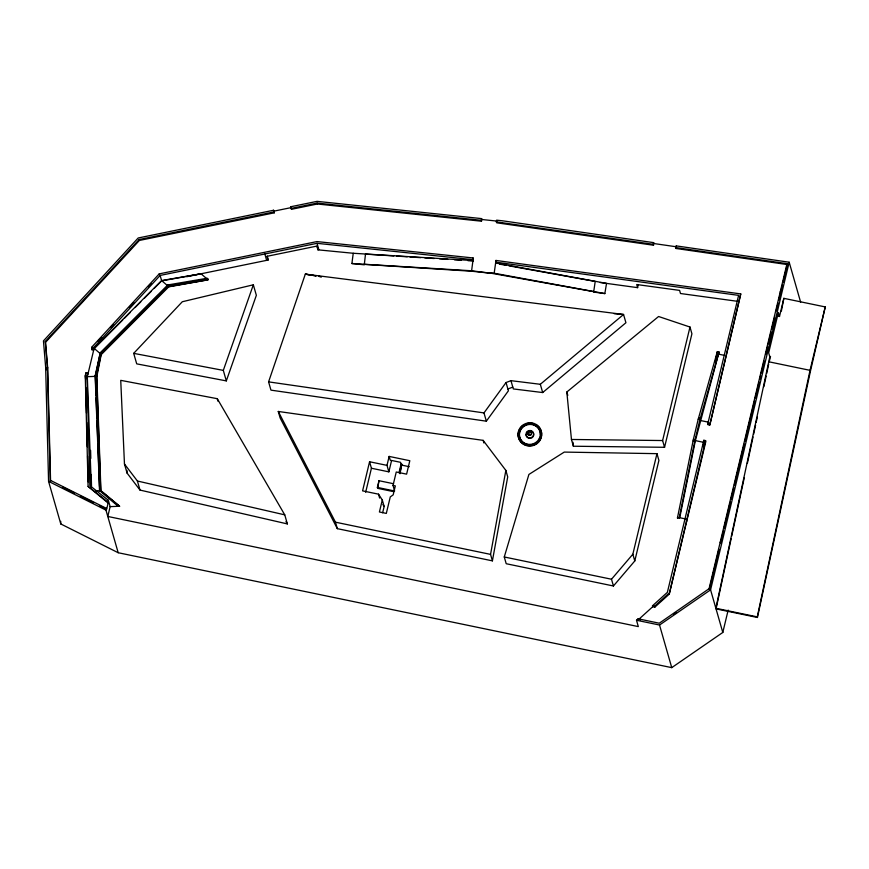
<?xml version="1.0" encoding="UTF-8"?>
<svg xmlns="http://www.w3.org/2000/svg" width="869" height="869" viewBox="0 0 869 869"><rect width="100%" height="100%" fill="white"/><g stroke="black" fill="none" stroke-linecap="round" stroke-linejoin="round"><path stroke-width="1.3" d="M717.338 351.63L698.22 419.195L693.386 439.356L677.44 517.967L679.743 517.728L695.374 440.616L719.065 351.988L717.338 351.63L715.361 361.689M91.354 487.27L87.313 376.701L94.113 348.328L161.591 280.557L167.684 285.803L167.76 284.956L207.278 278.243L208.039 279.807L168.673 286.879L101.195 354.661L96.839 376.603L100.945 490.898L119.585 506.236L110.146 506.638L107.789 516.458L638.324 626.603L636.499 620.249L638.085 618.815L659.278 623.214L709.05 588.726L787.021 263.655L675.832 247.578L676.234 245.894L789.182 262.221L800.653 302.249M167.76 284.956L168.673 286.879M96.046 395.178L95.329 376.353L100.293 352.705L167.782 284.923L167.684 285.803M101.108 354.356L101.195 353.477L168.673 285.705L208.104 278.949M168.673 285.705L168.586 286.585L208.039 279.807L207.213 279.09M351.902 263.513L353.248 253.27L472.953 260.537L473.355 258.853L473.094 257.952L316.957 241.582L159.212 273.887L92.233 346.633L91.962 349.74L93.689 350.098L93.852 347.426L160.124 275.44L317.022 243.32L472.693 259.635L472.953 260.537L471.606 270.78L351.902 263.513L364.285 264.806L365.491 254.117L393.798 255.931M496.384 221.888L496.612 220.172L502.554 220.802L653.662 242.636L653.521 245.232L496.644 222.79L496.384 221.888L653.26 244.319L653.521 245.232M491.311 272.844L494.168 273.224L495.993 260.439L740.768 293.918L709.788 425.028L708.072 424.669L707.811 423.757L738.607 295.362L495.591 262.123L495.993 260.439M495.591 262.123L495.851 263.035L606.529 283.392L604.846 293.592L593.657 292.06L595.211 281.415L508.973 265.849M600.316 282.544L637.607 287.65L638.042 285.043M492.408 560.853L490.55 554.379L505.856 470.411L483.142 440.366L278.276 411.461L280.133 417.946L337.324 528.656L492.408 560.853L507.713 476.896L505.856 470.411M679.156 518.326L695.113 439.703L699.947 419.553L719.065 351.988M703.01 446.362L703.553 443.701M776.886 315.914L779.493 316.501L778.352 312.503L768.663 352.879L769.815 356.877L715.871 608.278L757.268 616.871L757.442 617.479L716.045 608.887M757.268 616.871L810.038 370.335L825.246 306.931L783.849 298.339L779.493 316.501M716.328 607.561L731.122 538.791M731.698 536.14L744.222 477.95M747.351 463.405L753.043 436.955M753.608 434.304L755.596 425.05M756.171 422.399L757.312 417.109M763.851 386.694L766.132 376.114M766.697 373.474L768.685 364.209M757.442 617.479L810.364 371.487L825.246 306.931M50.315 480.285L50.576 481.187L47.686 367.978L45.536 342.353L139.366 240.452L274.224 212.84L273.963 211.927L139.105 239.54L45.275 341.452L47.426 367.076L50.315 480.285L106.387 508.376L106.648 509.277L108.125 503.075L88.095 486.401L85.271 375.647L85.944 372.834L87.671 373.192L87.932 374.094M91.962 349.74L92.233 346.633M110.146 506.638L108.321 500.294L89.844 485.554L87.052 375.788L87.671 373.192M728.168 610.103L722.802 632.458L671.748 667.642L118.184 552.727L105.964 510.114L106.387 508.376M108.125 503.075L108.321 500.294M369.575 461.754L371.432 468.239L388.856 471.856L386.998 465.371L369.575 461.754L362.59 490.866L378.526 494.168L382.295 499.99L384.152 506.464L382.653 512.732M365.664 492.278L371.432 468.239M393.559 491.637L377.646 488.335L377.385 487.422L378.993 480.709L393.581 483.74M377.906 487.216L378.993 480.709M386.998 465.371L389.149 456.421L409.82 460.711L406.605 474.148L396.253 471.997L393.027 485.434L394.624 491.007L377.385 487.422M388.856 471.856L391.539 460.668M382.295 499.99L379.416 511.982L386.314 513.416L390.279 496.905L393.179 494.863L395.33 485.912L393.027 485.434M399.023 472.682L401.076 464.133L401.815 464.285L400.022 473.746M399.577 472.367L401.337 465.045L400.555 462.319L390.224 460.179L389.149 456.421M399.762 472.834L401.815 464.285M290.691 206.757L291.506 209.299L317.37 203.998L481.469 221.204L481.622 218.608L317.055 201.358L290.691 206.757L290.952 207.658L273.865 211.156L273.605 210.255L138.193 237.987L43.45 340.887L45.655 367.196L48.566 481.361L60.787 523.964L118.184 552.727M481.469 221.204L481.622 218.608M472.693 259.635L473.094 257.952M653.26 244.319L653.662 242.636M787.021 263.655L787.281 264.556L676.093 248.491L676.234 245.894M613.438 585.988L611.504 579.232L632.849 554.216L656.964 453.661L564.263 452.086L528.895 474.452L504.27 556.975L506.203 563.72L613.438 585.988L634.783 560.961L658.908 460.407L656.964 453.661M703.847 440.268L667.37 592.354L652.478 605.812L652.738 606.714L654.835 607.149L669.228 594.146L705.834 441.528L705.574 440.626L703.847 440.268L703.825 442.364L695.374 440.616M708.072 424.669L708.659 422.215L700.208 420.466M669.228 594.146L705.574 440.626M709.788 425.028L740.768 293.918M718.945 549.436L709.3 589.627L709.05 588.726M723.345 531.1L720.499 542.962L720.238 542.05M723.975 528.461L730.297 502.097M730.938 499.469L733.784 487.607M734.414 484.967L744.212 444.113M744.842 441.474L754.65 400.62M755.28 397.98L759.071 382.164M759.702 379.536L760.657 375.582M761.287 372.942L764.133 361.08M765.708 354.487L767.609 346.579M768.239 343.95L771.085 332.088M771.715 329.449L774.561 317.587M776.147 310.993L778.037 303.085M778.667 300.457L782.404 284.913M783.012 282.371L786.977 265.827M722.802 632.458L710.581 589.845L789.182 262.221M769.282 361.591L770.521 356.409M781.372 311.059L783.849 298.339M664.557 447.296L662.612 440.54L689.986 327.037L658.583 316.501L566.827 392.006L571.454 439.475L573.388 446.231L664.557 447.296L691.92 333.794L689.986 327.037M268.586 381.871L305.312 274.137L623.551 314.48L625.919 322.736L542.691 392.549L513.318 388.932L510.95 380.665L506.03 382.545L483.979 412.916L486.347 421.183L270.954 390.138L268.586 381.871L483.979 412.916M226.32 380.894L223.311 370.39L253.335 284.804L182.294 301.749L133.696 353.357L136.705 363.861L226.32 380.894L256.355 295.308L253.335 284.804M486.347 421.183L508.408 390.8L506.03 382.545M98.001 341.56L101.673 337.574M110.841 327.602L113.6 324.615M129.199 307.669L133.783 302.694M148.469 286.748L151.217 283.761M677.44 517.967L678.016 517.37M122.714 319.998L94.2 348.632L93.852 347.426M124.615 318.087L130.317 312.362M135.064 307.583L140.767 301.858M144.569 298.045L151.228 291.354M154.074 288.497L160.732 281.817M94.113 348.328L100.207 353.585L106.865 346.894M108.766 344.993L158.18 295.351M639.312 618.858L652.738 606.714M652.478 605.812L654.574 606.247L668.967 593.234M510.95 380.665L540.322 384.294L623.551 314.48L614.166 313.709M673.92 614.166L676.125 612.623M636.499 620.249L659.528 625.028L710.581 589.845M507.887 388.986L512.797 387.118M481.209 220.292L317.109 203.096L291.245 208.386L291.506 209.299M186.716 276.722L268.108 260.048L267.326 256.149M268.108 260.048L267.033 256.301L316.881 246.09L317.956 249.837L353.248 253.27M206.181 278.21L201.043 273.778L161.677 280.861L160.124 275.44M161.591 280.557L201.043 273.778M87.313 376.701L96.752 376.299L95.166 376.114L99.522 490.55L118.01 506.192L119.585 506.236L100.706 490.496L99.522 490.55M96.133 490.8L100.945 490.898M571.454 439.475L662.612 440.54M396.503 256.094L407.279 256.789M409.983 256.963L420.759 257.658M424.811 257.908L434.239 258.517M439.638 258.864L447.72 259.375M454.465 259.809L461.2 260.244M467.946 260.678L473.333 261.026M364.154 264.361L471.986 271.258L491.789 273.344L471.606 270.78M481.882 219.509L496.872 221.084M737.759 301.347L680.492 293.516L679.591 290.387L636.716 284.532L637.607 287.65M491.441 273.29L593.527 291.615M653.923 243.548L676.495 246.807M321.313 276.755L318.651 276.32L321.389 276.787M499.686 264.165L506.323 265.36M494.168 273.224L604.846 293.592M133.696 353.357L223.311 370.39M217.283 398.697L120.737 380.35L124.463 464.013L127.07 473.084L140.018 490.083L287.357 523.92L284.76 514.85L217.283 398.697L218.021 401.282M768.641 361.743L810.038 370.335M718.956 354.237L723.79 355.236M698.589 417.859L700.316 418.217M698.22 419.195L699.947 419.553M707.811 423.757L709.538 424.115M693.386 439.356L695.113 439.703M693.071 440.865L694.798 441.224M91.701 348.838L93.428 349.197M679.743 517.728L685.771 518.978M402.075 465.197L409.277 466.696M504.27 556.975L611.504 579.232M278.276 411.461L335.467 522.182L490.55 554.379M124.463 464.013L137.411 481.013L284.76 514.85M62.503 487.161L74.43 493.147M80.393 496.134L93.515 502.706M99.49 505.693L105.453 508.68M48.566 481.361L105.964 510.114M88.095 486.401L107.865 502.173M100.695 490.355L96.578 375.69L101.195 353.477L100.293 352.705L95.155 375.756L95.329 376.353L95.155 375.756L96.578 375.69L96.839 376.603M382.892 504.531L384.152 506.464M285.999 521.574L287.357 523.92M780.308 291.636L780.568 292.549M675.832 247.578L676.093 248.491M686.347 520.781L686.608 521.682M654.574 606.247L654.835 607.149M659.528 625.028L671.748 667.642M632.849 554.216L634.783 560.961M640.181 619.249L640.442 620.162M638.085 618.815L638.346 619.727M566.827 392.006L567.794 395.373M502.304 222.507L502.554 223.409M540.322 384.294L542.691 392.549M483.142 440.366L483.892 442.962M317.109 203.096L317.37 203.998M317.022 243.32L318.836 249.664M378.526 494.168L379.634 498.056M264.839 253.998L266.653 260.352M335.467 522.182L337.324 528.656M159.212 273.887L159.472 274.789M139.105 239.54L139.366 240.452M101.195 354.661L100.033 352.977L100.207 353.585M137.411 481.013L140.018 490.083M87.052 375.788L87.4 377.005M85.944 372.834L86.205 373.735M85.271 375.647L85.596 379.253M45.275 341.452L45.536 342.353M47.426 367.076L47.686 367.978M45.655 367.196L46.394 369.781M273.865 211.156L274.224 212.84M273.605 210.255L273.963 211.927M317.174 245.938L317.956 249.837M572.997 442.278L573.388 446.231M126.939 470.379L127.07 473.084M96.144 397.872L96.915 418.043M97.013 420.726L97.784 440.898M97.882 443.581L98.653 463.753M98.751 466.447L99.522 486.618M90.604 450.37L90.81 458.397M91.223 474.474L91.527 486.542M85.803 387.357L86.465 413.025M86.704 422.475L87.324 446.785M87.563 456.247L88.214 481.904M60.721 521.281L60.787 523.964M538.476 426.592A11.84 11.416 -16 0 1 538.791 442.049A11.84 11.416 -16 0 1 522.932 443.994A11.84 11.416 -16 0 1 519.847 428.884M520.422 428.048A11.84 11.416 -16 0 1 524.279 424.713M527.146 423.583A11.84 11.416 -16 0 1 533.262 423.605M536.075 424.767A11.84 11.416 -16 0 1 537.737 425.919M524.452 443.472A10.569 10.189 -16 0 1 524.887 425.777A10.569 10.189 -16 0 1 540.475 434.696M540.051 437.335A10.569 10.189 -16 0 1 538.932 439.801M536.521 442.506A10.569 10.189 -16 0 1 534.989 443.527M534.163 443.929A10.569 10.189 -16 0 1 532.415 444.537M526.962 444.504A10.569 10.189 -16 0 1 525.256 443.896M533.294 432.805A3.834 3.704 -16 0 1 530.84 438.237A3.834 3.704 -16 0 1 526.103 434.63M526.668 432.784A3.834 3.704 -16 0 1 530.025 430.937M531.013 431.067A3.834 3.704 -16 0 1 532.708 432.034M529.34 433.294L529.308 433.218M315.979 275.875L305.312 274.137L316.023 275.897M526.473 445.243A11.84 11.416 -16 0 0 541.278 431.285A11.84 11.416 -16 0 0 521.661 426.071A11.84 11.416 -16 0 0 526.473 445.243M526.831 444.059A10.569 10.189 -16 0 0 540.051 431.6A10.569 10.189 -16 0 0 522.53 426.94A10.569 10.189 -16 0 0 526.831 444.059M528.721 437.78A3.834 3.704 -16 0 0 533.523 433.251A3.834 3.704 -16 0 0 527.157 431.567A3.834 3.704 -16 0 0 528.721 437.78M529.091 435.369A1.923 1.847 -16 0 0 531.491 433.11A1.923 1.847 -16 0 0 528.309 432.262A1.923 1.847 -16 0 0 529.091 435.369M529.025 435.152A1.923 1.847 -16 0 0 531.426 432.881A1.923 1.847 -16 0 0 528.243 432.034A1.923 1.847 -16 0 0 529.025 435.152"/></g></svg>
